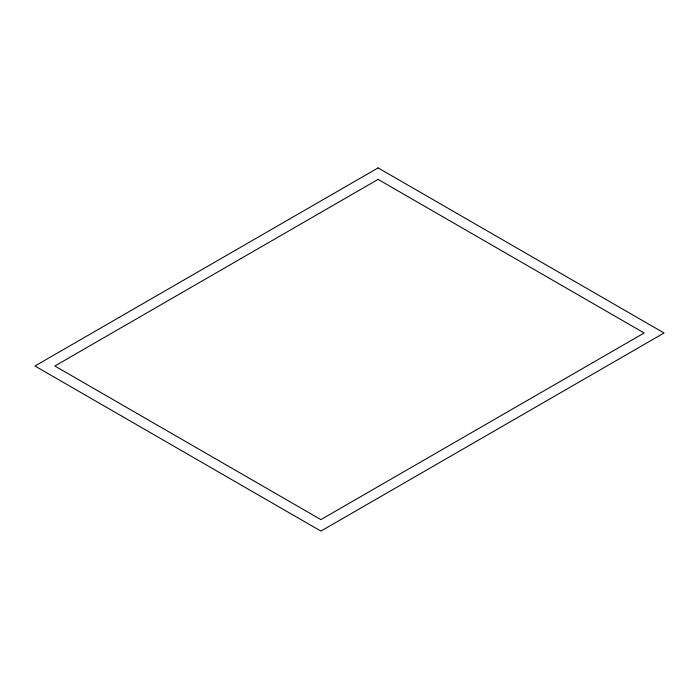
<?xml version="1.0" encoding="UTF-8"?>
<svg xmlns="http://www.w3.org/2000/svg" width="699" height="699" viewBox="0 0 699 699"><rect width="100%" height="100%" fill="white"/><g stroke="black" fill="none" stroke-linecap="round" stroke-linejoin="round"><path stroke-width="1.05" d="M378.098 167.9L34.95 366.005L320.902 531.1L664.05 332.995L378.098 167.9M378.098 179.39L54.854 366.005L320.902 519.61L644.146 332.995L378.098 179.39"/></g></svg>
